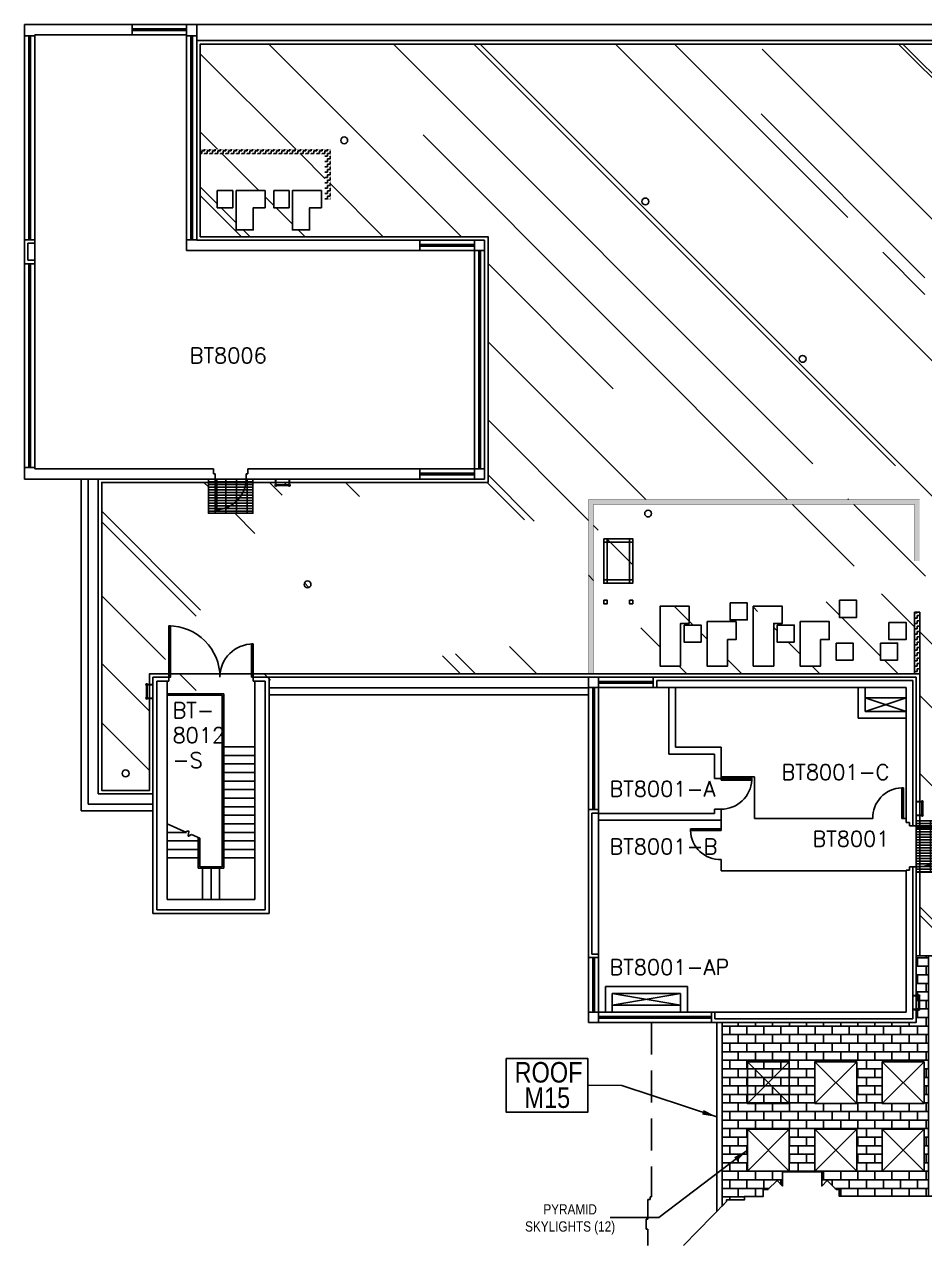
# Model space of a CAD drawing. Extents: x 3914 to 6119, y 18153 to 19582.
# Drawn here: x 3914 to 4968, y 18153 to 19582 of the extents above; entities that cross this region are included whole.
import ezdxf
from ezdxf.enums import TextEntityAlignment as Align

# ---------------------------------------------------------------- set-up
doc = ezdxf.new("R2010")
doc.units = 0
doc.header["$MEASUREMENT"] = 0
doc.linetypes.add('HIDDEN', pattern=[0.375, 0.25, -0.125])
doc.layers.get('0').update_dxf_attribs({"linetype": 'CONTINUOUS'})
for name, color, linetype in [('ARDOOR', 7, 'CONTINUOUS'), ('ARROOMNO', 4, 'CONTINUOUS'), ('ARWALL', 7, 'CONTINUOUS'), ('EQUIP_TEXT', 30, 'CONTINUOUS'), ('EXDOOR', 8, 'CONTINUOUS'), ('EXROOF', 9, 'CONTINUOUS'), ('EXROOF_TEXT', 134, 'CONTINUOUS'), ('EXWALL', 8, 'CONTINUOUS'), ('EXWINDOW', 8, 'CONTINUOUS')]:
    doc.layers.add(name, color=color, linetype=linetype)
doc.styles.add('ARIAL_NARROW', font='ARIALN.TTF', dxfattribs={"height": 17})
doc.styles.add('ROMANS', font='romans.shx', dxfattribs={"height": 18})
doc.linetypes.add('FENCELINE2', pattern='A,0.25,-0.1,[132,ltypeshp.shx,S=0.1,R=0,X=-0.1,Y=0],-0.1,1', length=1.45)
doc.dimstyles.get("Standard").update_dxf_attribs({"dimtxt": 0.18, "dimasz": 0.18, "dimexe": 0.18, "dimexo": 0.0625, "dimgap": 0.09, "dimtad": 0, "dimtih": 1, "dimtoh": 1, "dimdec": 4, "dimzin": 0, "dimtxsty": 'STANDARD', "dimcen": 0.09, "dimazin": 3, "dimtfac": 1, "dimtdec": 4, "dimtofl": 0, "dimtmove": 0, "dimatfit": 3, "dimtolj": 1, "dimtzin": 0})
pattern_1 = [(0, (0, 0), (3.125, 3.125), [3.125, -3.125]), (90, (3.125, 0), (-3.125, 3.125), [3.125, -3.125])]

# ---------------------------------------------------------------- blocks, each defined once
blk = doc.blocks.new('A$C208F4ECA')
for p, q in [((36, 36), (34, 36)), ((34, 36), (34, 0)), ((36, 0), (36, 36)), ((34, 0), (36, 0))]:
    blk.add_line(p, q)
blk.add_arc((35, 1), 35, 91.6366, 181.6366)

msp = doc.modelspace()

# ---------------------------------------------------------------- hatches: boundary and pattern name
at = {"layer": 'EXROOF'}
h = msp.add_hatch(dxfattribs=at)
h.set_pattern_fill('AR-RROOF', color=256, scale=175, angle=135, style=0)
h.paths.add_polyline_path([(5913.5, 19559.2), (4120, 19559.2), (4120, 19333.7), (4457, 19333.7), (4457, 19046.2), (4004.5, 19046.2), (4004.5, 18685.7), (4060.5, 18685.7), (4060.5, 18822.3), (4962.5, 18822.3), (4962.5, 18650.3), (5071, 18650.3), (5071, 18822.3), (5973, 18822.3), (5973, 18685.7), (6029, 18685.7), (6029, 19046.2), (5576.5, 19046.2), (5576.5, 19333.7), (5913.5, 19333.7)])
h.paths.add_polyline_path([(4968.7, 19292.9), (5064.7, 19292.9), (5064.7, 19230.3), (4968.7, 19230.3)], flags=16)
edge = h.paths.add_edge_path(flags=16)
edge.add_arc((5745, 19446.5), 4, 0, 360)
edge = h.paths.add_edge_path(flags=16)
edge.add_arc((5384.9, 19368.2), 4, 0, 360)
edge = h.paths.add_edge_path(flags=16)
edge.add_arc((5207.5, 19191.3), 4, 0, 360)
edge = h.paths.add_edge_path(flags=16)
edge.add_arc((5392.5, 19006.3), 4, 0, 360)
h.paths.add_polyline_path([(5084.2, 18986), (5096.2, 18986), (5096.2, 18974), (5084.2, 18974)], flags=16)
h.paths.add_polyline_path([(5096.2, 19022), (5134.2, 19022), (5134.2, 18990), (5096.2, 18990)], flags=16)
h.paths.add_polyline_path([(5046.2, 19022), (5084.2, 19022), (5084.2, 18990), (5046.2, 18990)], flags=16)
edge = h.paths.add_edge_path(flags=16)
edge.add_arc((5016.2, 19000), 4, 0, 360)
edge = h.paths.add_edge_path(flags=16)
edge.add_arc((5013.2, 19378.4), 4, 0, 360)
edge = h.paths.add_edge_path(flags=16)
edge.add_arc((4825.4, 19190.8), 4, 0, 360)
edge = h.paths.add_edge_path(flags=16)
edge.add_arc((4641.2, 19375), 4, 0, 360)
h.paths.add_polyline_path([(5904, 19050.2), (5852, 19050.2), (5852, 19010.2), (5904, 19010.2)], flags=17)
edge = h.paths.add_edge_path(flags=16)
edge.add_arc((5787.8, 18926.9), 4, 0, 360)
edge = h.paths.add_edge_path(flags=16)
edge.add_arc((6001, 18705.7), 4, 0, 360)
edge = h.paths.add_edge_path(flags=0)
edge.add_arc((4644.4, 19009.8), 4, 0, 360)
h.paths.add_polyline_path([(4592.5, 18980.3), (4626.5, 18980.3), (4626.5, 18928.3), (4592.5, 18928.3)], flags=0)
h.paths.add_polyline_path([(4622.5, 18908.3), (4622.5, 18904.3), (4626.5, 18904.3), (4626.5, 18908.3)], flags=0)
h.paths.add_polyline_path([(4592.5, 18908.3), (4592.5, 18904.3), (4596.5, 18904.3), (4596.5, 18908.3)], flags=0)
h.paths.add_polyline_path([(4916.5, 18858.3), (4916.5, 18838.3), (4936.5, 18838.3), (4936.5, 18858.3)], flags=0)
h.paths.add_polyline_path([(4926.5, 18882.3), (4926.5, 18862.3), (4946.5, 18862.3), (4946.5, 18882.3)], flags=0)
h.paths.add_polyline_path([(4686.5, 18879.3), (4686.5, 18859.3), (4706.5, 18859.3), (4706.5, 18879.3)], flags=0)
h.paths.add_polyline_path([(4740.5, 18905.3), (4740.5, 18885.3), (4760.5, 18885.3), (4760.5, 18905.3)], flags=0)
h.paths.add_polyline_path([(4713.5, 18883.3), (4713.5, 18831.3), (4737.5, 18831.3), (4737.5, 18862.3), (4747.5, 18862.3), (4747.5, 18883.3)], flags=0)
h.paths.add_polyline_path([(4795.5, 18879.3), (4795.5, 18859.3), (4815.5, 18859.3), (4815.5, 18879.3)], flags=0)
h.paths.add_polyline_path([(4822.5, 18883.3), (4822.5, 18831.3), (4846.5, 18831.3), (4846.5, 18862.3), (4856.5, 18862.3), (4856.5, 18883.3)], flags=0)
h.paths.add_polyline_path([(4868.5, 18908.3), (4868.5, 18888.3), (4888.5, 18888.3), (4888.5, 18908.3)], flags=0)
h.paths.add_polyline_path([(4962.5, 18822.3), (4956.5, 18822.3), (4956.5, 18894.3), (4962.5, 18894.3)], flags=0)
h.paths.add_polyline_path([(4580.5, 18822.3), (4574.5, 18822.3), (4574.5, 19026.3), (4962.5, 19026.3), (4962.5, 18954.3), (4956.5, 18954.3), (4956.5, 19020.3), (4580.5, 19020.3)], flags=16)
edge = h.paths.add_edge_path(flags=16)
edge.add_arc((4245.6, 18926.9), 4, 0, 360)
h.paths.add_polyline_path([(4181.5, 19050.2), (4129.5, 19050.2), (4129.5, 19010.2), (4181.5, 19010.2)], flags=17)
edge = h.paths.add_edge_path(flags=16)
edge.add_arc((4032.5, 18705.7), 4, 0, 360)
edge = h.paths.add_edge_path(flags=16)
edge.add_arc((4288.5, 19446.5), 4, 0, 360)
h.paths.add_polyline_path([(4272, 19377.7), (4266, 19377.7), (4266, 19430.2), (4120, 19430.2), (4120, 19436.2), (4272, 19436.2)], flags=16)
h.paths.add_polyline_path([(4261.9, 19387.7), (4227.9, 19387.7), (4227.9, 19341.7), (4247.9, 19341.7), (4247.9, 19367.7), (4261.9, 19367.7)], flags=16)
h.paths.add_polyline_path([(4205.9, 19387.7), (4223.9, 19387.7), (4223.9, 19367.7), (4205.9, 19367.7)], flags=16)
h.paths.add_polyline_path([(4161.9, 19387.7), (4195.9, 19387.7), (4195.9, 19367.7), (4181.9, 19367.7), (4181.9, 19341.7), (4161.9, 19341.7)], flags=16)
h.paths.add_polyline_path([(4139.9, 19387.7), (4157.9, 19387.7), (4157.9, 19367.7), (4139.9, 19367.7)], flags=16)
h.paths.add_polyline_path([(4962.5, 18590.3), (4989.8, 18590.3), (4989.8, 18492.3), (4962.5, 18492.3)])
h.paths.add_polyline_path([(5043.8, 18492.3), (5071, 18492.3), (5071, 18590.3), (5043.8, 18590.3)])
edge = h.paths.add_edge_path(flags=16)
edge.add_arc((5825, 19043), 1, 104.4775, 435.5225)
edge.add_line((5825.3, 19044), (5825.3, 19050.2))
edge.add_line((5825.3, 19050.2), (5824.8, 19050.2))
edge.add_line((5824.8, 19050.2), (5824.8, 19044))
edge = h.paths.add_edge_path(flags=16)
edge.add_arc((5809, 19043), 1, 104.4775, 435.5225)
edge.add_line((5809.3, 19044), (5809.3, 19050.2))
edge.add_line((5809.3, 19050.2), (5808.8, 19050.2))
edge.add_line((5808.8, 19050.2), (5808.8, 19044))
edge = h.paths.add_edge_path(flags=16)
edge.add_arc((5851.5, 18818.3), 39, 0, 90)
edge.add_line((5851.5, 18857.3), (5851.5, 18818.3))
edge.add_line((5851.5, 18818.3), (5853.5, 18818.3))
edge.add_line((5853.5, 18818.3), (5853.5, 18857.3))
edge.add_line((5853.5, 18857.3), (5851.5, 18857.3))
edge = h.paths.add_edge_path(flags=16)
edge.add_arc((5950.5, 18818.3), 60, 90, 180, ccw=False)
edge.add_line((5950.5, 18878.3), (5950.5, 18818.3))
edge.add_line((5950.5, 18818.3), (5948.5, 18818.3))
edge.add_line((5948.5, 18818.3), (5948.5, 18878.3))
edge.add_line((5948.5, 18878.3), (5950.5, 18878.3))
edge = h.paths.add_edge_path(flags=16)
edge.add_line((5975.2, 18793.9), (5969, 18793.9))
edge.add_line((5969, 18793.9), (5969, 18793.4))
edge.add_line((5969, 18793.4), (5975.2, 18793.4))
edge.add_arc((5976.1, 18793.7), 1, 194.4775, 525.5225)
edge = h.paths.add_edge_path(flags=16)
edge.add_line((5975.2, 18809.9), (5969, 18809.9))
edge.add_line((5969, 18809.9), (5969, 18809.4))
edge.add_line((5969, 18809.4), (5975.2, 18809.4))
edge.add_arc((5976.1, 18809.7), 1, 194.4775, 525.5225)
edge = h.paths.add_edge_path(flags=0)
edge.add_line((4692.5, 18901.3), (4658.5, 18901.3))
edge.add_line((4658.5, 18901.3), (4658.5, 18831.3))
edge.add_line((4658.5, 18831.3), (4682.5, 18831.3))
edge.add_line((4682.5, 18831.3), (4682.5, 18881.3))
edge.add_line((4682.5, 18881.3), (4692.5, 18881.3))
edge.add_line((4692.5, 18881.3), (4692.5, 18901.3))
edge.add_line((4692.5, 18901.3), (4658.5, 18901.3))
edge = h.paths.add_edge_path(flags=0)
edge.add_line((4801.5, 18901.3), (4767.5, 18901.3))
edge.add_line((4767.5, 18901.3), (4767.5, 18831.3))
edge.add_line((4767.5, 18831.3), (4791.5, 18831.3))
edge.add_line((4791.5, 18831.3), (4791.5, 18881.3))
edge.add_line((4791.5, 18881.3), (4801.5, 18881.3))
edge.add_line((4801.5, 18881.3), (4801.5, 18901.3))
edge.add_line((4801.5, 18901.3), (4767.5, 18901.3))
edge = h.paths.add_edge_path(flags=16)
edge.add_arc((4208.4, 19043), 1, 104.4775, 435.5225)
edge.add_line((4208.6, 19044), (4208.6, 19050.2))
edge.add_line((4208.6, 19050.2), (4208.1, 19050.2))
edge.add_line((4208.1, 19050.2), (4208.1, 19044))
edge = h.paths.add_edge_path(flags=16)
edge.add_arc((4224.4, 19043), 1, 104.4775, 435.5225)
edge.add_line((4224.6, 19044), (4224.6, 19050.2))
edge.add_line((4224.6, 19050.2), (4224.1, 19050.2))
edge.add_line((4224.1, 19050.2), (4224.1, 19044))
edge = h.paths.add_edge_path(flags=16)
edge.add_arc((4083, 18818.3), 60, 0, 90)
edge.add_line((4083, 18878.3), (4083, 18818.3))
edge.add_line((4083, 18818.3), (4085, 18818.3))
edge.add_line((4085, 18818.3), (4085, 18878.3))
edge.add_line((4085, 18878.3), (4083, 18878.3))
edge = h.paths.add_edge_path(flags=16)
edge.add_arc((4057.3, 18809.7), 1, 14.4775, 345.5225)
edge.add_line((4058.3, 18809.4), (4064.5, 18809.4))
edge.add_line((4064.5, 18809.4), (4064.5, 18809.9))
edge.add_line((4064.5, 18809.9), (4058.3, 18809.9))
edge = h.paths.add_edge_path(flags=16)
edge.add_arc((4057.3, 18793.7), 1, 14.4775, 345.5225)
edge.add_line((4058.3, 18793.4), (4064.5, 18793.4))
edge.add_line((4064.5, 18793.4), (4064.5, 18793.9))
edge.add_line((4064.5, 18793.9), (4058.3, 18793.9))
edge = h.paths.add_edge_path(flags=16)
edge.add_line((5824.2, 19043.5), (5809.9, 19043.5))
edge.add_line((5824.2, 19042.5), (5809.9, 19042.5))
edge.add_line((5976.6, 18808.8), (5976.6, 18794.5))
edge.add_line((5975.6, 18808.8), (5975.6, 18794.5))
edge.add_line((4209.3, 19043.5), (4223.5, 19043.5))
edge.add_line((4209.3, 19042.5), (4223.5, 19042.5))
edge.add_line((4057.8, 18808.8), (4057.8, 18794.5))
edge.add_line((4056.8, 18808.8), (4056.8, 18794.5))
h = msp.add_hatch(dxfattribs=at)
h.set_pattern_fill('AR-B816', color=256, scale=1.25, style=0)
h.paths.add_polyline_path([(4731, 18414.3), (4731, 18199.2), (4736.2, 18204.6), (4736.2, 18206.6), (4757.2, 18206.6), (4757.2, 18210.6), (4779.2, 18210.6), (4779.2, 18218.6), (4784.7, 18218.6), (4795.4, 18229.2), (4801.7, 18222.8), (4801.7, 18239.3), (4847.7, 18239.3), (4847.7, 18222.8), (4854.1, 18229.2), (4864.7, 18218.6), (4868.2, 18218.6), (4868.2, 18210.8), (4972.7, 18210.8), (4972.7, 18492.3), (4958.5, 18492.3), (4958.5, 18414.3)])
h.paths.add_polyline_path([(4967.7, 18368.3), (4918.7, 18368.3), (4918.7, 18319.3), (4967.7, 18319.3)], flags=16)
h.paths.add_polyline_path([(4760.7, 18289.3), (4760.7, 18240.3), (4809.7, 18240.3), (4809.7, 18289.3)], flags=16)
h.paths.add_polyline_path([(4839.7, 18289.3), (4888.7, 18289.3), (4888.7, 18240.3), (4839.7, 18240.3)], flags=16)
h.paths.add_polyline_path([(4918.7, 18289.3), (4918.7, 18240.3), (4967.7, 18240.3), (4967.7, 18289.3)], flags=16)
edge = h.paths.add_edge_path(flags=16)
edge.add_line((4960.7, 18429.7), (4954.5, 18429.7))
edge.add_line((4954.5, 18429.7), (4954.5, 18429.2))
edge.add_line((4954.5, 18429.2), (4960.7, 18429.2))
edge.add_arc((4961.6, 18429.5), 1, 194.4775, 525.5225)
edge = h.paths.add_edge_path(flags=16)
edge.add_line((4960.7, 18445.7), (4954.5, 18445.7))
edge.add_line((4954.5, 18445.7), (4954.5, 18445.2))
edge.add_line((4954.5, 18445.2), (4960.7, 18445.2))
edge.add_arc((4961.6, 18445.5), 1, 194.4775, 525.5225)
edge = h.paths.add_edge_path(flags=16)
edge.add_line((4888.7, 18368.3), (4839.7, 18368.3))
edge.add_line((4839.7, 18368.3), (4839.7, 18319.3))
edge.add_line((4839.7, 18319.3), (4888.7, 18319.3))
edge.add_line((4888.7, 18319.3), (4888.7, 18368.3))
edge.add_line((4888.7, 18368.3), (4839.7, 18368.3))
edge = h.paths.add_edge_path(flags=16)
edge.add_line((4809.7, 18368.3), (4760.7, 18368.3))
edge.add_line((4760.7, 18368.3), (4760.7, 18319.3))
edge.add_line((4760.7, 18319.3), (4809.7, 18319.3))
edge.add_line((4809.7, 18319.3), (4809.7, 18368.3))
edge.add_line((4809.7, 18368.3), (4760.7, 18368.3))
h.paths.add_polyline_path([(4809.7, 18368.3), (4760.7, 18368.3), (4760.7, 18319.3), (4809.7, 18319.3)], flags=0)
edge = h.paths.add_edge_path(flags=16)
edge.add_line((4962.1, 18444.6), (4962.1, 18430.3))
edge.add_line((4961.1, 18444.6), (4961.1, 18430.3))
at = {"layer": 'EXWALL'}
h = msp.add_hatch(dxfattribs=at)
h.set_pattern_fill('ZIGZAG', color=256, scale=25, style=0)
h.set_pattern_definition(pattern_1)
h.paths.add_polyline_path([(4272, 19377.7), (4266, 19377.7), (4266, 19430.2), (4120, 19430.2), (4120, 19436.2), (4272, 19436.2)])
h = msp.add_hatch(dxfattribs=at)
h.set_pattern_fill('GRATE', color=256, scale=100, style=0)
h.paths.add_polyline_path([(4181.5, 19050.2), (4129.5, 19050.2), (4129.5, 19010.2), (4181.5, 19010.2)])
h = msp.add_hatch(dxfattribs=at)
h.set_pattern_fill('ZIGZAG', color=256, scale=25, style=0)
h.set_pattern_definition(pattern_1)
h.paths.add_polyline_path([(4580.5, 18822.3), (4574.5, 18822.3), (4574.5, 19026.3), (4962.5, 19026.3), (4962.5, 18954.3), (4956.5, 18954.3), (4956.5, 19020.3), (4580.5, 19020.3)])
h = msp.add_hatch(dxfattribs=at)
h.set_pattern_fill('ZIGZAG', color=256, scale=25, style=0)
h.set_pattern_definition(pattern_1)
h.paths.add_polyline_path([(4962.5, 18822.3), (4956.5, 18822.3), (4956.5, 18894.3), (4962.5, 18894.3)])
h = msp.add_hatch(dxfattribs=at)
h.set_pattern_fill('GRATE', color=256, scale=100, style=0)
edge = h.paths.add_edge_path()
edge.add_line((5075, 18650.3), (4958.5, 18650.3))
edge.add_line((4958.5, 18650.3), (4958.5, 18590.3))
edge.add_line((4958.5, 18590.3), (4989.8, 18590.3))
edge.add_line((4989.8, 18590.3), (4989.8, 18492.3))
edge.add_line((4989.8, 18492.3), (4994, 18492.3))
edge.add_line((4994, 18492.3), (4994, 18534.3))
edge.add_line((4994, 18534.3), (4996.5, 18534.3))
edge.add_line((4996.5, 18534.3), (4996.5, 18532.3))
edge.add_line((4996.5, 18532.3), (5037, 18532.3))
edge.add_line((5037, 18532.3), (5037, 18534.3))
edge.add_line((5037, 18534.3), (5039.5, 18534.3))
edge.add_line((5039.5, 18534.3), (5039.5, 18492.3))
edge.add_line((5039.5, 18492.3), (5043.8, 18492.3))
edge.add_line((5043.8, 18492.3), (5043.8, 18590.3))
edge.add_line((5043.8, 18590.3), (5075, 18590.3))
edge.add_line((5075, 18590.3), (5075, 18650.3))
edge.add_line((5075, 18650.3), (4958.5, 18650.3))

# ---------------------------------------------------------------- linework, layer by layer
at = {"layer": 'ARDOOR', "flags": 128}
msp.add_lwpolyline([(4730, 18663.8, 0.39805), (4765.9, 18697.8), (4766, 18699.8), (4730, 18699.8), (4730, 18697.8), (4765.9, 18697.8)], format="xyb", dxfattribs=at)
at = {"layer": 'ARWALL', "linetype": 'CONTINUOUS'}
for p, q in [((4668.5, 18728.3), (4668.5, 18806.3)), ((4676.5, 18736.3), (4676.5, 18806.3)), ((4676.5, 18736.3), (4730, 18736.3)), ((4730, 18699.8), (4730, 18736.3)), ((4668.5, 18728.3), (4722, 18728.3)), ((4722, 18699.8), (4722, 18728.3)), ((4586.5, 18658.8), (4722, 18658.8)), ((4586.5, 18650.8), (4730, 18650.8)), ((4722, 18658.8), (4722, 18663.8)), ((4730, 18650.8), (4730, 18663.8))]:
    msp.add_line(p, q, dxfattribs=at)
at = {"layer": 'ARWALL'}
for p, q in [((4722, 18699.8), (4730, 18699.8)), ((4722, 18663.8), (4730, 18663.8))]:
    msp.add_line(p, q, dxfattribs=at)
at = {"layer": 'ARWALL', "linetype": 'FENCELINE2', "ltscale": 10}
for p, q in [((4730, 18701.8), (4769, 18701.8)), ((4769, 18652.8), (4769, 18701.8)), ((4730, 18650.8), (4730, 18640.8)), ((4769, 18652.8), (4907.5, 18652.8)), ((4943.5, 18652.8), (4946.5, 18652.8)), ((4730, 18604.8), (4730, 18591.8)), ((4946.5, 18591.8), (4730, 18591.8))]:
    msp.add_line(p, q, dxfattribs=at)
at = {"layer": 'EXDOOR'}
for p, q in [((4180, 18818.3), (4180, 18857.3)), ((4180, 18857.3), (4182, 18857.3)), ((4182, 18857.3), (4182, 18818.3)), ((4182, 18818.3), (4180, 18818.3))]:
    msp.add_line(p, q, dxfattribs=at)
at = {"layer": 'EXDOOR', "flags": 128}
for points in [[(4173.5, 19050.2, -0.39805), (4139.5, 19014.3), (4137.5, 19014.2), (4137.5, 19050.2), (4139.5, 19050.2), (4139.5, 19014.3)], [(4958.5, 18596.3, 0.402069), (5006.4, 18642.3), (5006.5, 18642.3), (5006.5, 18644.3), (4958.5, 18644.3), (4958.5, 18642.3), (5006.5, 18642.3)]]:
    msp.add_lwpolyline(points, format="xyb", dxfattribs=at)
at = {"layer": 'EXDOOR'}
msp.add_lwpolyline([(4143, 18818.3, 0.414214), (4083, 18878.3), (4083, 18818.3), (4085, 18818.3), (4085, 18878.3), (4083, 18878.3)], format="xyb", dxfattribs=at)
msp.add_arc((4182, 18818.3), 39, 90, 180, dxfattribs=at)
at = {"layer": 'EXROOF'}
for points in [[(5913.5, 19559.2), (4120, 19559.2), (4120, 19333.7), (4457, 19333.7), (4457, 19046.2), (4004.5, 19046.2), (4004.5, 18685.7), (4060.5, 18685.7), (4060.5, 18822.3), (4962.5, 18822.3), (4962.5, 18650.3), (5071, 18650.3), (5071, 18822.3), (5973, 18822.3), (5973, 18685.7), (6029, 18685.7), (6029, 19046.2), (5576.5, 19046.2), (5576.5, 19333.7), (5913.5, 19333.7), (5913.5, 19559.2)], [(4731, 18414.3), (4731, 18199.2), (4736.2, 18204.6), (4736.2, 18206.6), (4757.2, 18206.6), (4757.2, 18210.6), (4779.2, 18210.6), (4779.2, 18218.6), (4784.7, 18218.6), (4795.4, 18229.2), (4801.7, 18222.8), (4801.7, 18239.3), (4847.7, 18239.3), (4847.7, 18222.8), (4854.1, 18229.2), (4864.7, 18218.6), (4868.2, 18218.6), (4868.2, 18210.8), (4972.7, 18210.8), (4972.7, 18492.3), (4958.5, 18492.3), (4958.5, 18414.3), (4731, 18414.3)]]:
    msp.add_lwpolyline(points, dxfattribs=at)
msp.add_lwpolyline([(4962.5, 18590.3), (4989.8, 18590.3), (4989.8, 18492.3), (4962.5, 18492.3)], close=True, dxfattribs=at)
at = {"layer": 'EXROOF_TEXT'}
msp.add_lwpolyline([(4478.1, 18372), (4574, 18372), (4574, 18309.3), (4478.1, 18309.3)], close=True, dxfattribs=at)
at = {"layer": 'EXWALL'}
for p, q in [((4116, 19582.2), (3914, 19582.2)), ((3914, 19050.2), (3914, 19582.2)), ((5917.5, 19582.2), (4116, 19582.2)), ((3926, 19062.2), (3926, 19570.2)), ((4104, 19570.2), (3926, 19570.2)), ((3918, 19306.2), (3918, 19326.2)), ((4135.5, 19062.2), (4135.5, 19056.2)), ((4137.5, 19056.2), (4137.5, 19050.2)), ((4173.5, 19056.2), (4173.5, 19050.2)), ((4175.5, 19062.2), (4175.5, 19056.2)), ((4592.5, 18980.3), (4592.5, 18928.3)), ((4592.5, 18980.3), (4626.5, 18980.3)), ((4596.5, 18980.3), (4596.5, 18928.3)), ((4622.5, 18980.3), (4622.5, 18928.3)), ((4626.5, 18980.3), (4626.5, 18928.3)), ((4592.5, 18976.3), (4626.5, 18976.3)), ((4592.5, 18932.3), (4626.5, 18932.3)), ((4592.5, 18928.3), (4626.5, 18928.3)), ((4081, 18558.2), (4081, 18813.8)), ((4083, 18813.8), (4083, 18818.3)), ((4182, 18813.8), (4182, 18818.3)), ((4184, 18558.2), (4184, 18813.8)), ((4196, 18546.2), (4196, 18813.8)), ((4200.5, 18541.7), (4200.5, 18818.3)), ((4147.5, 18798.7), (4081, 18798.7)), ((4145.5, 18797.2), (4081, 18797.2)), ((4145.5, 18596.2), (4145.5, 18797.2)), ((4147.5, 18594.7), (4147.5, 18798.7)), ((4574.5, 18805.7), (4200.5, 18805.7)), ((4574.5, 18797.7), (4200.5, 18797.7)), ((4898.5, 18778.3), (4946.5, 18794.3)), ((4946.5, 18778.3), (4898.5, 18794.3)), ((4184, 18736.7), (4147.5, 18736.7)), ((4184, 18726.7), (4147.5, 18726.7)), ((4184, 18716.7), (4147.5, 18716.7)), ((4184, 18706.7), (4147.5, 18706.7)), ((4184, 18696.7), (4147.5, 18696.7)), ((4064.5, 18681.7), (4000.5, 18681.7)), ((4060.5, 18685.7), (4004.5, 18685.7)), ((4184, 18686.7), (4147.5, 18686.7)), ((4064.5, 18669.7), (3988.5, 18669.7)), ((4184, 18676.7), (4147.5, 18676.7)), ((4184, 18666.7), (4147.5, 18666.7)), ((4064.5, 18661.7), (3980.5, 18661.7)), ((4064.5, 18661.7), (4064.5, 18541.7)), ((4184, 18656.7), (4147.5, 18656.7)), ((4081, 18646.7), (4104, 18636.7)), ((4104, 18636.7), (4081, 18636.7)), ((4106.1, 18638.4), (4102.6, 18637.3)), ((4105.6, 18632.8), (4106.7, 18637.8)), ((4184, 18646.7), (4147.5, 18646.7)), ((4184, 18636.7), (4147.5, 18636.7)), ((4946.5, 18648.3), (4950.5, 18648.3)), ((4950.5, 18644.3), (4958.5, 18644.3)), ((4117.5, 18626.7), (4081, 18626.7)), ((4109.6, 18634.2), (4106.3, 18632.3)), ((4109.6, 18634.2), (4119.5, 18630)), ((4117.5, 18594.7), (4117.5, 18630.8)), ((4119.5, 18596.2), (4119.5, 18630)), ((4184, 18626.7), (4147.5, 18626.7)), ((4117.5, 18616.7), (4081, 18616.7)), ((4117.5, 18606.7), (4081, 18606.7)), ((4184, 18616.7), (4147.5, 18616.7)), ((4184, 18606.7), (4147.5, 18606.7)), ((4147.5, 18594.7), (4117.5, 18594.7)), ((4145.5, 18596.2), (4119.5, 18596.2)), ((4122.5, 18594.7), (4122.5, 18558.2)), ((4132.5, 18594.7), (4132.5, 18558.2)), ((4142.5, 18594.7), (4142.5, 18558.2)), ((4950.5, 18596.3), (4958.5, 18596.3)), ((4946.5, 18592.3), (4950.5, 18592.3)), ((4184, 18558.2), (4081, 18558.2)), ((4200.5, 18541.7), (4064.5, 18541.7)), ((4196, 18546.2), (4069, 18546.2)), ((5075, 18492.3), (4958.5, 18492.3)), ((4682.5, 18434.3), (4602.5, 18448.3)), ((4602.5, 18434.3), (4682.5, 18448.3)), ((4725, 18414.3), (4725, 18193.1)), ((4731, 18414.3), (4731, 18199.2)), ((4801.7, 18239.3), (4801.7, 18222.8)), ((4801.7, 18239.3), (4847.7, 18239.3)), ((4810, 18239.3), (4840, 18239.3)), ((4847.7, 18239.3), (4847.7, 18222.8)), ((4784.7, 18218.6), (4795.4, 18229.2)), ((4795.4, 18229.2), (4801.7, 18222.8)), ((4854.1, 18229.2), (4847.7, 18222.8)), ((4864.7, 18218.6), (4854.1, 18229.2)), ((4757.2, 18206.6), (4736.2, 18206.6)), ((4736.2, 18206.6), (4736.2, 18204.6)), ((4779.2, 18210.6), (4757.2, 18210.6)), ((4757.2, 18210.6), (4757.2, 18206.6)), ((4779.2, 18218.6), (4779.2, 18210.6)), ((4784.7, 18218.6), (4779.2, 18218.6)), ((4864.7, 18218.6), (4868.2, 18218.6)), ((4868.2, 18210.8), (4868.2, 18218.6)), ((4868.2, 18216.8), (4868.2, 18210.8)), ((5165.2, 18210.8), (4868.2, 18210.8)), ((4736.2, 18204.6), (4685.8, 18153.1))]:
    msp.add_line(p, q, dxfattribs=at)
at = {"layer": 'EXWALL', "linetype": 'CONTINUOUS'}
for p, q in [((4116, 19329.7), (4116, 19582.2)), ((4104, 19317.7), (4104, 19570.2)), ((4116, 19563.2), (5917.5, 19563.2)), ((4120, 19559.2), (5913.5, 19559.2)), ((4120, 19333.7), (4120, 19559.2)), ((3918, 19326.2), (3926, 19326.2)), ((4116, 19329.7), (4453, 19329.7)), ((4120, 19333.7), (4457, 19333.7)), ((4453, 19050.2), (4453, 19329.7)), ((4457, 19046.2), (4457, 19333.7)), ((4104, 19317.7), (4441, 19317.7)), ((4441, 19062.2), (4441, 19317.7)), ((3918, 19306.2), (3926, 19306.2)), ((3914, 19050.2), (4137.5, 19050.2)), ((3926, 19062.2), (4135.5, 19062.2)), ((3980.5, 18661.7), (3980.5, 19050.2)), ((3988.5, 18669.7), (3988.5, 19050.2)), ((4000.5, 18681.7), (4000.5, 19050.2)), ((4135.5, 19056.2), (4137.5, 19056.2)), ((4173.5, 19056.2), (4175.5, 19056.2)), ((4173.5, 19050.2), (4453, 19050.2)), ((4175.5, 19062.2), (4441, 19062.2)), ((4004.5, 19046.2), (4173.5, 19046.2)), ((4004.5, 18685.7), (4004.5, 19046.2)), ((4173.5, 19046.2), (4457, 19046.2)), ((4060.5, 18822.3), (4574.5, 18822.3)), ((4060.5, 18685.7), (4060.5, 18822.3)), ((4574.5, 18822.3), (4962.5, 18822.3)), ((4962.5, 18650.3), (4962.5, 18822.3)), ((4064.5, 18541.7), (4064.5, 18818.3)), ((4064.5, 18818.3), (4083, 18818.3)), ((4069, 18546.2), (4069, 18813.8)), ((4069, 18813.8), (4083, 18813.8)), ((4182, 18818.3), (4200.5, 18818.3)), ((4182, 18813.8), (4196, 18813.8)), ((4200.5, 18818.3), (4574.5, 18818.3)), ((4574.5, 18818.3), (4958.5, 18818.3)), ((4574.5, 18414.3), (4574.5, 18818.3)), ((4654.5, 18814.3), (4954.5, 18814.3)), ((4654.5, 18806.3), (4654.5, 18814.3)), ((4954.5, 18644.3), (4954.5, 18814.3)), ((4958.5, 18644.3), (4958.5, 18818.3)), ((4586.5, 18806.3), (4946.5, 18806.3)), ((4586.5, 18426.3), (4586.5, 18806.3)), ((4890.5, 18770.3), (4890.5, 18806.3)), ((4898.5, 18778.3), (4898.5, 18806.3)), ((4898.5, 18794.3), (4946.5, 18794.3)), ((4946.5, 18648.3), (4946.5, 18806.3)), ((4898.5, 18778.3), (4946.5, 18778.3)), ((4890.5, 18770.3), (4946.5, 18770.3)), ((4578.5, 18659.3), (4586.5, 18659.3)), ((4578.5, 18494.3), (4578.5, 18659.3)), ((4950.5, 18644.3), (4950.5, 18648.3)), ((4950.5, 18592.3), (4950.5, 18596.3)), ((4954.5, 18418.3), (4954.5, 18596.3)), ((4958.5, 18414.3), (4958.5, 18596.3)), ((4946.5, 18426.3), (4946.5, 18592.3)), ((4962.5, 18492.3), (4962.5, 18590.3)), ((4578.5, 18494.3), (4586.5, 18494.3)), ((4594.5, 18456.3), (4690.5, 18456.3)), ((4594.5, 18426.3), (4594.5, 18456.3)), ((4690.5, 18426.3), (4690.5, 18456.3)), ((4602.5, 18448.3), (4682.5, 18448.3)), ((4602.5, 18426.3), (4602.5, 18448.3)), ((4682.5, 18426.3), (4682.5, 18448.3)), ((4586.5, 18426.3), (4946.5, 18426.3)), ((4602.5, 18434.3), (4682.5, 18434.3)), ((4722.5, 18418.3), (4722.5, 18426.3)), ((4574.5, 18414.3), (4958.5, 18414.3)), ((4722.5, 18418.3), (4954.5, 18418.3))]:
    msp.add_line(p, q, dxfattribs=at)
at = {"layer": 'EXWALL', "const_width": 0.25}
for points in [[(4272, 19377.7), (4266, 19377.7), (4266, 19430.2), (4120, 19430.2), (4120, 19436.2), (4272, 19436.2), (4272, 19377.7)], [(4580.5, 18822.3), (4574.5, 18822.3), (4574.5, 19026.3), (4962.5, 19026.3), (4962.5, 18954.3), (4956.5, 18954.3), (4956.5, 19020.3), (4580.5, 19020.3), (4580.5, 18822.3)]]:
    msp.add_lwpolyline(points, dxfattribs=at)
at = {"layer": 'EXWALL'}
for points in [[(4139.9, 19387.7), (4157.9, 19387.7), (4157.9, 19367.7), (4139.9, 19367.7)], [(4205.9, 19387.7), (4223.9, 19387.7), (4223.9, 19367.7), (4205.9, 19367.7)], [(4181.5, 19050.2), (4129.5, 19050.2), (4129.5, 19010.2), (4181.5, 19010.2)], [(4592.5, 18980.3), (4626.5, 18980.3), (4626.5, 18928.3), (4592.5, 18928.3)]]:
    msp.add_lwpolyline(points, close=True, dxfattribs=at)
for points in [[(4161.9, 19387.7), (4195.9, 19387.7), (4195.9, 19367.7), (4181.9, 19367.7), (4181.9, 19341.7), (4161.9, 19341.7), (4161.9, 19387.7)], [(4261.9, 19387.7), (4227.9, 19387.7), (4227.9, 19341.7), (4247.9, 19341.7), (4247.9, 19367.7), (4261.9, 19367.7), (4261.9, 19387.7)], [(4208.1, 19044), (4208.1, 19050.2), (4208.6, 19050.2), (4208.6, 19044)], [(4224.1, 19044), (4224.1, 19050.2), (4224.6, 19050.2), (4224.6, 19044)], [(4209.3, 19043.5), (4223.5, 19043.5)], [(4209.3, 19042.5), (4223.5, 19042.5)], [(4592.5, 18980.3), (4592.5, 18928.3), (4626.5, 18928.3), (4626.5, 18980.3), (4592.5, 18980.3)], [(4592.5, 18908.3), (4592.5, 18904.3), (4596.5, 18904.3), (4596.5, 18908.3), (4592.5, 18908.3)], [(4622.5, 18908.3), (4622.5, 18904.3), (4626.5, 18904.3), (4626.5, 18908.3), (4622.5, 18908.3)], [(4868.5, 18908.3), (4868.5, 18888.3), (4888.5, 18888.3), (4888.5, 18908.3), (4868.5, 18908.3)], [(4692.5, 18901.3), (4658.5, 18901.3), (4658.5, 18831.3), (4682.5, 18831.3), (4682.5, 18881.3), (4692.5, 18881.3), (4692.5, 18901.3), (4658.5, 18901.3)], [(4740.5, 18905.3), (4740.5, 18885.3), (4760.5, 18885.3), (4760.5, 18905.3), (4740.5, 18905.3)], [(4801.5, 18901.3), (4767.5, 18901.3), (4767.5, 18831.3), (4791.5, 18831.3), (4791.5, 18881.3), (4801.5, 18881.3), (4801.5, 18901.3), (4767.5, 18901.3)], [(4962.5, 18822.3), (4962.5, 18894.3), (4956.5, 18894.3), (4956.5, 18822.3)], [(4686.5, 18879.3), (4686.5, 18859.3), (4706.5, 18859.3), (4706.5, 18879.3), (4686.5, 18879.3)], [(4713.5, 18883.3), (4713.5, 18831.3), (4737.5, 18831.3), (4737.5, 18862.3), (4747.5, 18862.3), (4747.5, 18883.3), (4713.5, 18883.3)], [(4795.5, 18879.3), (4795.5, 18859.3), (4815.5, 18859.3), (4815.5, 18879.3), (4795.5, 18879.3)], [(4822.5, 18883.3), (4822.5, 18831.3), (4846.5, 18831.3), (4846.5, 18862.3), (4856.5, 18862.3), (4856.5, 18883.3), (4822.5, 18883.3)], [(4926.5, 18882.3), (4926.5, 18862.3), (4946.5, 18862.3), (4946.5, 18882.3), (4926.5, 18882.3)], [(4864.5, 18858.3), (4864.5, 18838.3), (4884.5, 18838.3), (4884.5, 18858.3), (4864.5, 18858.3)], [(4916.5, 18858.3), (4916.5, 18838.3), (4936.5, 18838.3), (4936.5, 18858.3), (4916.5, 18858.3)], [(4056.8, 18808.8), (4056.8, 18794.5)], [(4057.8, 18808.8), (4057.8, 18794.5)], [(4058.3, 18809.9), (4064.5, 18809.9), (4064.5, 18809.4), (4058.3, 18809.4)], [(4058.3, 18793.9), (4064.5, 18793.9), (4064.5, 18793.4), (4058.3, 18793.4)], [(4964.7, 18672.9), (4958.5, 18672.9), (4958.5, 18672.4), (4964.7, 18672.4)], [(4965.1, 18671.8), (4965.1, 18657.5)], [(4966.1, 18671.8), (4966.1, 18657.5)], [(4964.7, 18656.9), (4958.5, 18656.9), (4958.5, 18656.4), (4964.7, 18656.4)], [(5075, 18650.3), (4958.5, 18650.3), (4958.5, 18590.3), (4989.8, 18590.3), (4989.8, 18492.3), (4994, 18492.3), (4994, 18534.3), (4996.5, 18534.3), (4996.5, 18532.3), (5037, 18532.3), (5037, 18534.3), (5039.5, 18534.3), (5039.5, 18492.3), (5043.8, 18492.3), (5043.8, 18590.3), (5075, 18590.3), (5075, 18650.3), (4958.5, 18650.3)], [(4960.7, 18445.7), (4954.5, 18445.7), (4954.5, 18445.2), (4960.7, 18445.2)], [(4961.1, 18444.6), (4961.1, 18430.3)], [(4962.1, 18444.6), (4962.1, 18430.3)], [(4960.7, 18429.7), (4954.5, 18429.7), (4954.5, 18429.2), (4960.7, 18429.2)], [(4809.7, 18368.3), (4760.7, 18368.3), (4760.7, 18319.3), (4809.7, 18319.3), (4809.7, 18368.3), (4760.7, 18368.3)], [(4888.7, 18368.3), (4839.7, 18368.3), (4839.7, 18319.3), (4888.7, 18319.3), (4888.7, 18368.3), (4839.7, 18368.3)], [(4967.7, 18368.3), (4918.7, 18368.3), (4918.7, 18319.3), (4967.7, 18319.3), (4967.7, 18368.3)], [(4760.7, 18289.3), (4760.7, 18240.3), (4809.7, 18240.3), (4809.7, 18289.3), (4760.7, 18289.3)], [(4839.7, 18289.3), (4888.7, 18289.3), (4888.7, 18240.3), (4839.7, 18240.3), (4839.7, 18289.3)], [(4918.7, 18289.3), (4918.7, 18240.3), (4967.7, 18240.3), (4967.7, 18289.3), (4918.7, 18289.3)]]:
    msp.add_lwpolyline(points, dxfattribs=at)
at = {"layer": 'EXWALL', "const_width": 0.25}
msp.add_lwpolyline([(4962.5, 18822.3), (4956.5, 18822.3), (4956.5, 18894.3), (4962.5, 18894.3)], close=True, dxfattribs=at)
at = {"layer": 'EXWALL', "linetype": 'HIDDEN', "ltscale": 150}
msp.add_lwpolyline([(4648.5, 18414.3), (4648.5, 18210.2), (4647, 18210.2), (4647, 18207.2), (4644, 18207.2), (4644, 18184.2), (4642, 18184.2), (4642, 18172.2), (4644, 18172.2), (4644, 18153.1)], dxfattribs=at)
at = {"layer": 'EXWALL'}
for centre in [(4288.5, 19446.5), (4641.2, 19375), (4825.4, 19190.8), (4644.4, 19009.8), (4245.6, 18926.9), (4032.5, 18705.7)]:
    msp.add_circle(centre, 4, dxfattribs=at)
for centre, radius, start, end in [((4208.4, 19043), 1, 104.4775, 75.5225), ((4224.4, 19043), 1, 104.4775, 75.5225), ((4057.3, 18809.7), 1, 14.4775, 345.5225), ((4057.3, 18793.7), 1, 14.4775, 345.5225), ((4965.6, 18672.6), 1, 194.4775, 165.5225), ((4965.6, 18656.6), 1, 194.4775, 165.5225), ((4106.2, 18637.9), 0.5, 347.1787, 107.1637), ((4106.1, 18632.7), 0.5, 167.1787, 300.9133), ((4961.6, 18445.5), 1, 194.4775, 165.5225), ((4961.6, 18429.5), 1, 194.4775, 165.5225)]:
    msp.add_arc(centre, radius, start, end, dxfattribs=at)
at = {"layer": 'EXWINDOW', "linetype": 'CONTINUOUS'}
for p, q in [((4040, 19570.2), (4040, 19582.2)), ((3914, 19568.7), (3926, 19568.7)), ((4042, 19575.2), (4042, 19577.2)), ((4104, 19568.7), (4116, 19568.7)), ((3914, 19330.2), (3926, 19330.2)), ((3919, 19332.2), (3921, 19332.2)), ((4104, 19330.2), (4116, 19330.2)), ((4109, 19332.2), (4111, 19332.2)), ((4377, 19317.7), (4377, 19329.7)), ((4379, 19322.7), (4379, 19324.7)), ((3914, 19302.2), (3926, 19302.2)), ((3919, 19065.7), (3921, 19065.7)), ((3914, 19063.7), (3926, 19063.7)), ((3914, 19063.7), (3926, 19063.7)), ((4377, 19062.2), (4377, 19050.2)), ((4379, 19057.2), (4379, 19055.2)), ((4648.5, 18811.3), (4648.5, 18813.3)), ((4650.5, 18806.3), (4650.5, 18818.3)), ((4579.5, 18665.3), (4581.5, 18665.3)), ((4574.5, 18663.3), (4586.5, 18663.3)), ((4574.5, 18490.3), (4586.5, 18490.3)), ((4579.5, 18488.3), (4581.5, 18488.3)), ((4716.5, 18419.3), (4716.5, 18421.3)), ((4718.5, 18414.3), (4718.5, 18426.3))]:
    msp.add_line(p, q, dxfattribs=at)
at = {"layer": 'EXWINDOW'}
for p, q in [((4104, 19570.2), (4104, 19582.2)), ((3919, 19566.7), (3919, 19568.7)), ((3919, 19332.2), (3919, 19566.7)), ((3921, 19566.7), (3919, 19566.7)), ((3921, 19566.7), (3921, 19568.7)), ((3921, 19332.2), (3921, 19566.7)), ((4042, 19577.2), (4040, 19577.2)), ((4042, 19575.2), (4040, 19575.2)), ((4042, 19577.2), (4102, 19577.2)), ((4042, 19575.2), (4102, 19575.2)), ((4102, 19577.2), (4104, 19577.2)), ((4102, 19575.2), (4102, 19577.2)), ((4102, 19575.2), (4104, 19575.2)), ((4109, 19566.7), (4109, 19568.7)), ((4109, 19332.2), (4109, 19566.7)), ((4111, 19566.7), (4109, 19566.7)), ((4111, 19566.7), (4111, 19568.7)), ((4111, 19332.2), (4111, 19566.7)), ((3919, 19332.2), (3919, 19330.2)), ((3921, 19332.2), (3921, 19330.2)), ((4109, 19332.2), (4109, 19330.2)), ((4111, 19332.2), (4111, 19330.2)), ((4379, 19324.7), (4377, 19324.7)), ((4379, 19322.7), (4377, 19322.7)), ((4379, 19324.7), (4439, 19324.7)), ((4379, 19322.7), (4439, 19322.7)), ((4439, 19324.7), (4441, 19324.7)), ((4439, 19322.7), (4439, 19324.7)), ((4439, 19322.7), (4441, 19322.7)), ((4441, 19317.7), (4441, 19329.7)), ((4441, 19317.7), (4453, 19317.7)), ((4446, 19315.7), (4446, 19317.7)), ((4446, 19315.7), (4446, 19064.2)), ((4446, 19315.7), (4448, 19315.7)), ((4448, 19315.7), (4448, 19317.7)), ((4448, 19315.7), (4448, 19064.2)), ((3919, 19300.2), (3919, 19302.2)), ((3919, 19065.7), (3919, 19300.2)), ((3921, 19300.2), (3919, 19300.2)), ((3921, 19300.2), (3921, 19302.2)), ((3921, 19065.7), (3921, 19300.2)), ((3919, 19065.7), (3919, 19063.7)), ((3921, 19065.7), (3921, 19063.7)), ((4446, 19064.2), (4446, 19062.2)), ((4446, 19064.2), (4448, 19064.2)), ((4448, 19064.2), (4448, 19062.2)), ((4379, 19057.2), (4377, 19057.2)), ((4379, 19055.2), (4377, 19055.2)), ((4379, 19057.2), (4439, 19057.2)), ((4379, 19055.2), (4439, 19055.2)), ((4439, 19057.2), (4441, 19057.2)), ((4439, 19057.2), (4439, 19055.2)), ((4439, 19055.2), (4441, 19055.2)), ((4441, 19062.2), (4441, 19050.2)), ((4441, 19062.2), (4453, 19062.2)), ((4586.5, 18806.3), (4586.5, 18818.3)), ((4588.5, 18813.3), (4586.5, 18813.3)), ((4588.5, 18811.3), (4586.5, 18811.3)), ((4588.5, 18813.3), (4648.5, 18813.3)), ((4588.5, 18811.3), (4588.5, 18813.3)), ((4588.5, 18811.3), (4648.5, 18811.3)), ((4648.5, 18813.3), (4650.5, 18813.3)), ((4648.5, 18811.3), (4650.5, 18811.3)), ((4586.5, 18806.3), (4574.5, 18806.3)), ((4579.5, 18804.3), (4579.5, 18806.3)), ((4579.5, 18665.3), (4579.5, 18804.3)), ((4581.5, 18804.3), (4579.5, 18804.3)), ((4581.5, 18804.3), (4581.5, 18806.3)), ((4581.5, 18665.3), (4581.5, 18804.3)), ((4579.5, 18665.3), (4579.5, 18663.3)), ((4581.5, 18665.3), (4581.5, 18663.3)), ((4579.5, 18488.3), (4579.5, 18490.3)), ((4579.5, 18488.3), (4579.5, 18428.3)), ((4581.5, 18488.3), (4581.5, 18490.3)), ((4581.5, 18488.3), (4581.5, 18428.3)), ((4586.5, 18426.3), (4574.5, 18426.3)), ((4579.5, 18428.3), (4579.5, 18426.3)), ((4581.5, 18428.3), (4579.5, 18428.3)), ((4581.5, 18428.3), (4581.5, 18426.3)), ((4586.5, 18426.3), (4586.5, 18414.3)), ((4588.5, 18421.3), (4586.5, 18421.3)), ((4588.5, 18421.3), (4716.5, 18421.3)), ((4588.5, 18421.3), (4588.5, 18419.3)), ((4716.5, 18421.3), (4718.5, 18421.3)), ((4588.5, 18419.3), (4586.5, 18419.3)), ((4588.5, 18419.3), (4716.5, 18419.3)), ((4716.5, 18419.3), (4718.5, 18419.3)), ((4809.7, 18368.3), (4760.7, 18319.3)), ((4760.7, 18368.3), (4809.7, 18319.3)), ((4888.7, 18368.3), (4839.7, 18319.3)), ((4839.7, 18368.3), (4888.7, 18319.3)), ((4967.7, 18368.3), (4918.7, 18319.3)), ((4918.7, 18368.3), (4967.7, 18319.3)), ((4809.7, 18289.3), (4760.7, 18240.3)), ((4760.7, 18289.3), (4809.7, 18240.3)), ((4888.7, 18289.3), (4839.7, 18240.3)), ((4839.7, 18289.3), (4888.7, 18240.3)), ((4967.7, 18289.3), (4918.7, 18240.3)), ((4918.7, 18289.3), (4967.7, 18240.3))]:
    msp.add_line(p, q, dxfattribs=at)

# ---------------------------------------------------------------- block references
msp.add_blockref('A$C208F4ECA', (4907.5, 18652.8))
at = {"rotation": 90}
msp.add_blockref('A$C208F4ECA', (4730, 18604.8), dxfattribs=at)

# ---------------------------------------------------------------- texts
at = {"layer": 'ARROOMNO', "style": 'ROMANS'}
for s, p in [('BT8006', (4107.5, 19185.7, -720)), ('BT-', (4087.4, 18770.5)), ('8012', (4087.4, 18741.3)), ('-S', (4087.4, 18712.2)), ('BT8001-C', (4800.6, 18698.2, -720)), ('BT8001-A', (4599.1, 18678.5, -720)), ('BT8001', (4836.8, 18620.2, -720)), ('BT8001-B', (4599.1, 18611.1, -720)), ('BT8001-AP', (4599.1, 18469.9, -720))]:
    msp.add_text(s, height=18, dxfattribs=at).set_placement(p)
at = {"layer": 'EQUIP_TEXT', "insert": (4553.1, 18201.5), "char_height": 12, "width": 99.938, "attachment_point": 2, "style": 'ARIAL_NARROW'}
msp.add_mtext('PYRAMID\\PSKYLIGHTS (12)', dxfattribs=at)
at = {"layer": 'EXROOF_TEXT', "style": 'ARIAL_NARROW'}
for s, p in [('ROOF', (4527.8, 18343.9)), ('M15', (4526.4, 18314.2))]:
    msp.add_text(s, height=24, dxfattribs=at).set_placement(p, align=Align.CENTER)

# ---------------------------------------------------------------- leaders
at = {"layer": 'EQUIP_TEXT'}
msp.add_leader([(4760.7, 18264.8), (4656.8, 18185.8), (4599.9, 18185.8)], dimstyle='STANDARD', override={"dimscale": 96, "dimgap": 0.09, "dimtad": 0}, dxfattribs=at)
at = {"layer": 'EXROOF_TEXT'}
msp.add_leader([(4725, 18303.7), (4613.6, 18340.6), (4574, 18340.7)], dimstyle='STANDARD', override={"dimscale": 96, "dimgap": 0.09, "dimtad": 0}, dxfattribs=at)

doc.saveas('drawing.dxf')
